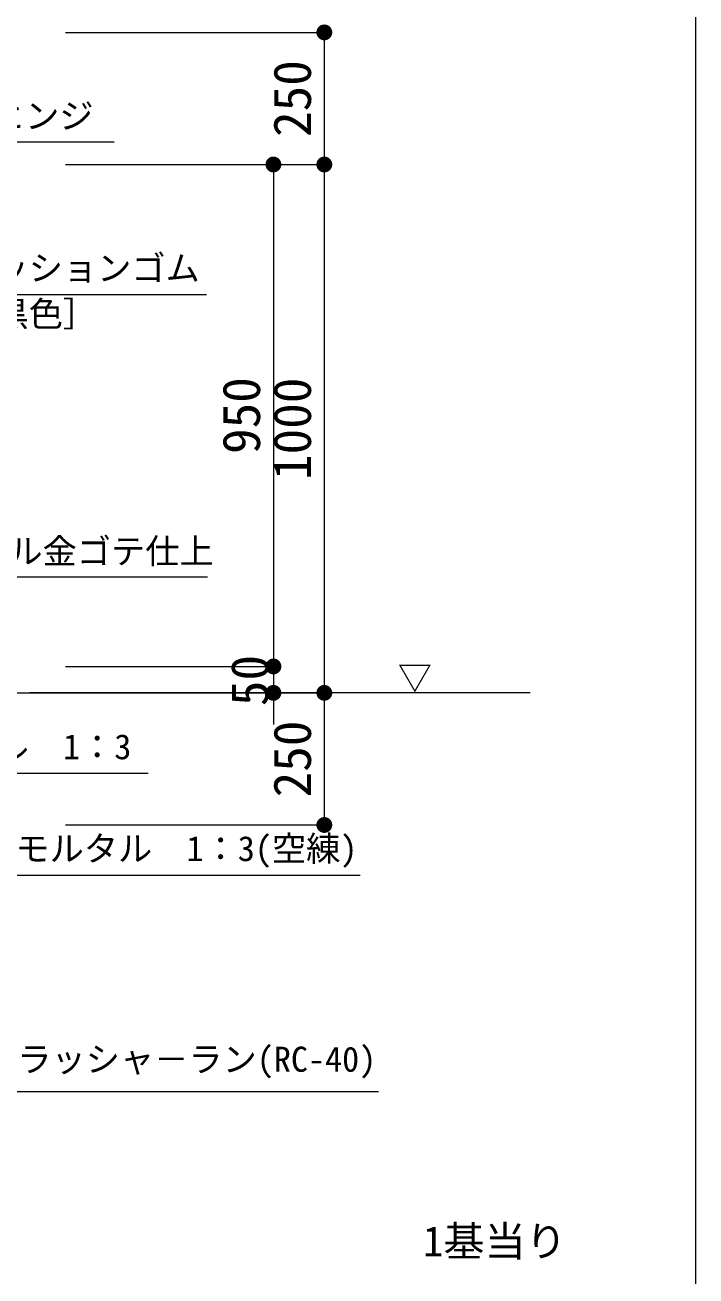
# Model space of a CAD drawing. Units: millimetres on the paper, scale 1:30. Extents: x 12 to 6786, y 13 to 13541.
# Drawn here: x 243.6 to 285.9, y 56.8 to 135.7 of the extents above; entities that cross this region are included whole.
import ezdxf
from ezdxf.enums import TextEntityAlignment as Align

# ---------------------------------------------------------------- set-up
doc = ezdxf.new("R2010")
doc.units = ezdxf.units.MM
for name, color, linetype, lineweight in [('_0-0_', 7, 'Continuous', 13), ('viewport', 7, 'Continuous', 13), ('寸法', 1, 'Continuous', 13), ('本体', 7, 'Continuous', 13)]:
    doc.layers.add(name, color=color, linetype=linetype, lineweight=lineweight)
doc.styles.add('ＭＳ ゴシック', font='')
doc.styles.get('ＭＳ ゴシック').set_extended_font_data('MS Gothic')

# ---------------------------------------------------------------- blocks, each defined once
blk = doc.blocks.new('filled_dot')
at = {"color": 0, "linetype": 'Continuous', "lineweight": -2, "const_width": 1.25}
blk.add_lwpolyline([(-0.625, 0, 1), (0.625, 0, 1)], format="xyb", close=True, dxfattribs=at)

msp = doc.modelspace()

# ---------------------------------------------------------------- linework, layer by layer
at = {"layer": '_0-0_', "color": 6}
msp.add_line((285.897, 12.925), (285.897, 194.105), dxfattribs=at)
at = {"layer": 'viewport'}
msp.add_line((228.022, 93.551), (246.126, 93.551), dxfattribs=at)
at = {"layer": '寸法'}
for p, q in [((246.126, 135.217), (262.455, 135.217)), ((262.455, 135.217), (262.455, 126.884)), ((229.965, 128.314), (249.2, 128.314)), ((246.126, 126.884), (262.455, 126.884)), ((246.126, 126.884), (259.244, 126.884)), ((246.126, 126.884), (262.455, 126.884)), ((259.244, 126.884), (259.244, 95.217)), ((262.455, 126.884), (262.455, 93.551)), ((230.964, 118.689), (255.019, 118.689)), ((235.171, 100.875), (255.08, 100.875)), ((259.244, 97.217), (259.244, 91.551)), ((246.126, 95.217), (259.244, 95.217)), ((246.126, 95.217), (259.244, 95.217)), ((246.126, 93.551), (262.455, 93.551)), ((246.126, 93.551), (259.244, 93.551)), ((246.126, 93.551), (262.455, 93.551)), ((262.455, 93.551), (262.455, 85.217)), ((230.688, 88.478), (251.341, 88.478)), ((246.126, 85.217), (262.455, 85.217)), ((235.151, 82.053), (264.726, 82.053)), ((236.315, 68.41), (265.88, 68.41))]:
    msp.add_line(p, q, dxfattribs=at)
at = {"layer": '本体'}
msp.add_line((275.444, 93.551), (243.877, 93.551), dxfattribs=at)

# ---------------------------------------------------------------- block references
at = {"layer": '寸法', "xscale": 0.4, "yscale": 0.4}
for p, rotation in [((262.455, 135.217), 270), ((259.244, 126.884), 270), ((262.455, 126.884), 90), ((262.455, 126.884), 270), ((259.244, 95.217), 90), ((259.244, 95.217), 90), ((259.244, 93.551), 270), ((262.455, 93.551), 90), ((262.455, 93.551), 270), ((262.455, 85.217), 90)]:
    msp.add_blockref('filled_dot', p, dxfattribs=dict(at, rotation=rotation))

# ---------------------------------------------------------------- texts
at = {"layer": '_0-0_', "style": 'ＭＳ ゴシック'}
msp.add_text('1基当り', height=1.899, dxfattribs=at).set_placement((268.677, 57.437), align=Align.BOTTOM_LEFT)
at = {"layer": '寸法', "style": 'ＭＳ ゴシック'}
for s, p in [('250', (262.324, 128.622)), ('950', (259.113, 108.622)), ('1000', (262.324, 106.98)), ('50', (259.644, 92.714)), ('250', (262.324, 86.956))]:
    msp.add_text(s, height=2.374, rotation=90, dxfattribs=at).set_placement(p, align=Align.BOTTOM_LEFT)
at = {"layer": '寸法', "color": 3, "style": 'ＭＳ ゴシック'}
for s, p in [('スプリングヒンジ', (230.634, 128.685)), ('開時用クッションゴム', (233.022, 119.085)), ('［黒色］', (239.497, 116.193)), ('モルタル金ゴテ仕上', (236.054, 101.224)), ('▽', (267.087, 93.247)), ('充填モルタル\u30001：3', (230.868, 88.888)), ('均しモルタル\u30001：3(空練)', (238.655, 82.463)), ('再生クラッシャ－ラン(RC-40)', (236.617, 69.173))]:
    msp.add_text(s, height=1.582, dxfattribs=at).set_placement(p, align=Align.BOTTOM_LEFT)

doc.saveas('drawing.dxf')
